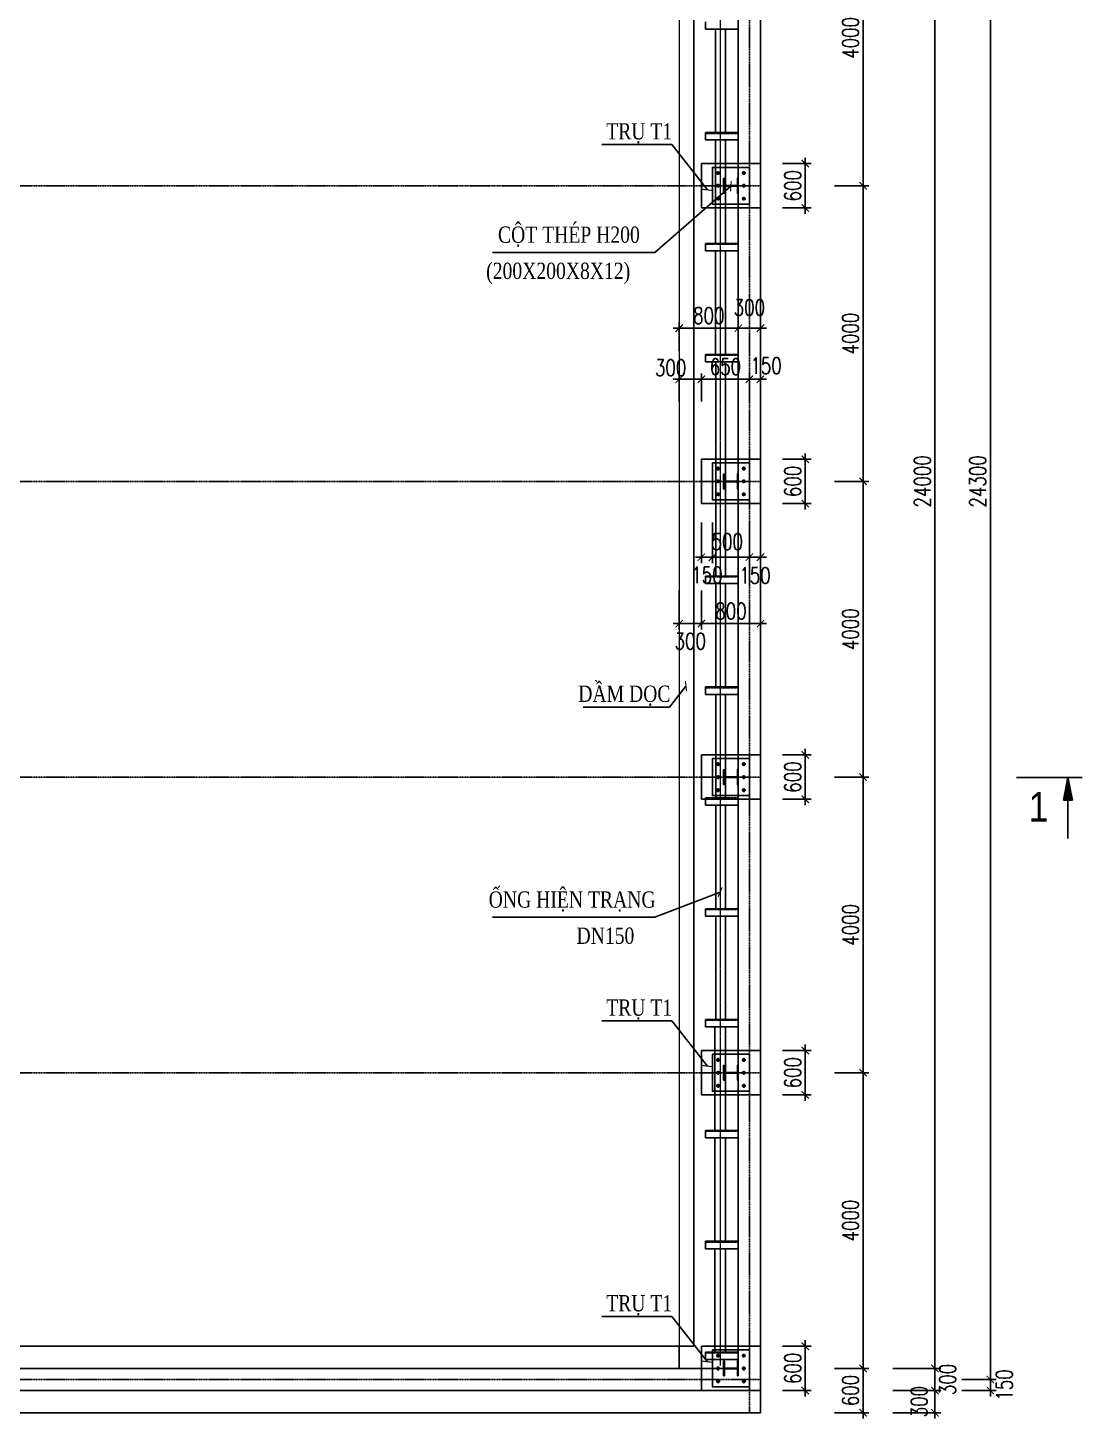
# Model space of a CAD drawing. Header units: millimetres. Extents: x -702765 to 835888, y -645289 to 262.
# Drawn here: x 576968 to 591238, y -437674 to -418837 of the extents above; entities that cross this region are included whole.
import ezdxf
from ezdxf.enums import TextEntityAlignment as Align

# ---------------------------------------------------------------- set-up
doc = ezdxf.new("R2010")
doc.units = ezdxf.units.MM
doc.header["$LTSCALE"] = 0.01
for name, pattern in [('CENTER', [2, 1.25, -0.25, 0.25, -0.25]), ('CENTER2', [1.125, 0.75, -0.125, 0.125, -0.125]), ('DASHED', [19.05, 12.7, -6.35]), ('HIDDEN', [9.525, 6.35, -3.175])]:
    doc.linetypes.add(name, pattern=pattern)
for name, color, linetype in [('CUA', 5, 'Continuous'), ('khuat', 6, 'DASHED'), ('KHUAT1', 2, 'HIDDEN'), ('MAT CAT', 2, 'Continuous'), ('TEXT', 2, 'Continuous'), ('THEP', 4, 'Continuous'), ('TIM', 1, 'CENTER2'), ('TUONG', 7, 'Continuous')]:
    doc.layers.add(name, color=color, linetype=linetype)
doc.layers.add('duong tam', color=6, linetype='CENTER', lineweight=9)
doc.layers.add('HACH', color=8, linetype='Continuous', lineweight=9)
doc.styles.add('2-5', font='romans.shx', dxfattribs={"width": 0.75, "bigfont": 'vns.shx'})
doc.styles.add('style3', font='VHAVAN.TTF', dxfattribs={"width": 0.75})
doc.styles.add('VNTIMEHSHX', font='vntimeh.shx', dxfattribs={"width": 0.75})
doc.dimstyles.new('1-100 HP', dxfattribs={"dimscale": 100, "dimtxt": 2.2, "dimasz": 1, "dimexe": 0.8, "dimexo": 0, "dimgap": 0.6, "dimtad": 1, "dimdec": 0, "dimdsep": 46, "dimtxsty": '2-5', "dimblk": 'ARCHTICK', "dimcen": 2.5, "dimdle": 0.8, "dimclrd": 1, "dimclre": 1, "dimclrt": 2, "dimadec": 0, "dimazin": 0, "dimtfac": 1, "dimtdec": 0, "dimtmove": 2, "dimatfit": 3, "dimldrblk": 'ARCHTICK', "dimfxl": 0, "dimtolj": 1, "dimtzin": 0, "dimarcsym": 0})
pattern_1 = [(135, (228595.6976, 86299.21973), (0.19798989873, 0.19798989873), [])]

# ---------------------------------------------------------------- blocks, each defined once
blk = doc.blocks.new('bulong')
at = {"layer": 'khuat'}
for p, q in [((553911, -433174), (553856, -433174)), ((553884, -433202), (553884, -433147))]:
    blk.add_line(p, q, dxfattribs=at)
at = {"layer": 'TUONG'}
blk.add_circle((553884, -433174), 16, dxfattribs=at)
blk = doc.blocks.new('_ArchTick')
at = {"color": 0, "linetype": 'ByBlock', "const_width": 0.15}
blk.add_lwpolyline([(-0.5, -0.5), (0.5, 0.5)], dxfattribs=at)
blk = doc.blocks.new('*D545')
at = {"color": 1, "lineweight": -2}
for p, q in [((588677, -436974), (589325, -436974)), ((589245, -437354), (589245, -436894)), ((588677, -437274), (589325, -437274))]:
    blk.add_line(p, q, dxfattribs=at)
at = {"layer": 'Defpoints', "color": 0}
for p in [(588677, -436974), (589245, -436974), (588677, -437274)]:
    blk.add_point(p, dxfattribs=at)
at = {"color": 1, "lineweight": -2, "xscale": 100, "yscale": 100, "zscale": 100}
for p, rotation in [((589245, -436974), 90), ((589245, -437274), 270)]:
    blk.add_blockref('_ArchTick', p, dxfattribs=dict(at, rotation=rotation))
at = {"color": 2, "insert": (589416, -437124), "char_height": 220, "attachment_point": 5, "rotation": 90, "style": '2-5'}
blk.add_mtext('\\A1;300', dxfattribs=at)
blk = doc.blocks.new('*D546')
at = {"color": 1, "lineweight": -2}
for p, q in [((589245, -437054), (589245, -412894)), ((588677, -412974), (589325, -412974)), ((588677, -436974), (589325, -436974))]:
    blk.add_line(p, q, dxfattribs=at)
at = {"layer": 'Defpoints', "color": 0}
for p in [(588677, -412974), (589245, -412974), (588677, -436974)]:
    blk.add_point(p, dxfattribs=at)
at = {"color": 1, "lineweight": -2, "xscale": 100, "yscale": 100, "zscale": 100}
for p, rotation in [((589245, -412974), 90), ((589245, -436974), 270)]:
    blk.add_blockref('_ArchTick', p, dxfattribs=dict(at, rotation=rotation))
at = {"color": 2, "insert": (589075, -424974), "char_height": 220, "attachment_point": 5, "rotation": 90, "style": '2-5'}
blk.add_mtext('\\A1;24000', dxfattribs=at)
blk = doc.blocks.new('*D548')
at = {"color": 1, "lineweight": -2}
for p, q in [((589609, -437124), (590075, -437124)), ((589995, -437354), (589995, -437044)), ((589609, -437274), (590075, -437274))]:
    blk.add_line(p, q, dxfattribs=at)
at = {"layer": 'Defpoints', "color": 0}
for p in [(589609, -437124), (589995, -437124), (589609, -437274)]:
    blk.add_point(p, dxfattribs=at)
at = {"color": 1, "lineweight": -2, "xscale": 100, "yscale": 100, "zscale": 100}
for p, rotation in [((589995, -437124), 90), ((589995, -437274), 270)]:
    blk.add_blockref('_ArchTick', p, dxfattribs=dict(at, rotation=rotation))
at = {"color": 2, "insert": (590184, -437199), "char_height": 220, "attachment_point": 5, "rotation": 90, "style": '2-5'}
blk.add_mtext('\\A1;150', dxfattribs=at)
blk = doc.blocks.new('*D557')
at = {"color": 1, "lineweight": -2}
for p, q in [((589609, -412824), (590075, -412824)), ((589995, -437204), (589995, -412744)), ((589609, -437124), (590075, -437124))]:
    blk.add_line(p, q, dxfattribs=at)
at = {"layer": 'Defpoints', "color": 0}
for p in [(589609, -412824), (589995, -412824), (589609, -437124)]:
    blk.add_point(p, dxfattribs=at)
at = {"color": 1, "lineweight": -2, "xscale": 100, "yscale": 100, "zscale": 100}
for p, rotation in [((589995, -412824), 90), ((589995, -437124), 270)]:
    blk.add_blockref('_ArchTick', p, dxfattribs=dict(at, rotation=rotation))
at = {"color": 2, "insert": (589825, -424974), "char_height": 220, "attachment_point": 5, "rotation": 90, "style": '2-5'}
blk.add_mtext('\\A1;24300', dxfattribs=at)
blk = doc.blocks.new('*D559')
at = {"color": 1, "lineweight": -2}
for p, q in [((589245, -437194), (589245, -437654)), ((588677, -437274), (589325, -437274)), ((588677, -437574), (589325, -437574))]:
    blk.add_line(p, q, dxfattribs=at)
at = {"layer": 'Defpoints', "color": 0}
for p in [(588677, -437274), (588677, -437574), (589245, -437574)]:
    blk.add_point(p, dxfattribs=at)
at = {"color": 1, "lineweight": -2, "xscale": 100, "yscale": 100, "zscale": 100}
for p, rotation in [((589245, -437274), 90), ((589245, -437574), 270)]:
    blk.add_blockref('_ArchTick', p, dxfattribs=dict(at, rotation=rotation))
at = {"color": 2, "insert": (589032, -437424), "char_height": 220, "attachment_point": 5, "rotation": 90, "style": '2-5'}
blk.add_mtext('\\A1;300', dxfattribs=at)
blk = doc.blocks.new('*D549')
at = {"color": 1, "lineweight": -2}
for p, q in [((587887, -436974), (588352, -436974)), ((588272, -437654), (588272, -436894)), ((587887, -437574), (588352, -437574))]:
    blk.add_line(p, q, dxfattribs=at)
at = {"layer": 'Defpoints', "color": 0}
for p in [(587887, -436974), (588272, -436974), (587887, -437574)]:
    blk.add_point(p, dxfattribs=at)
at = {"color": 1, "lineweight": -2, "xscale": 100, "yscale": 100, "zscale": 100}
for p, rotation in [((588272, -436974), 90), ((588272, -437574), 270)]:
    blk.add_blockref('_ArchTick', p, dxfattribs=dict(at, rotation=rotation))
at = {"color": 2, "insert": (588102, -437274), "char_height": 220, "attachment_point": 5, "rotation": 90, "style": '2-5'}
blk.add_mtext('\\A1;600', dxfattribs=at)
blk = doc.blocks.new('*D550')
at = {"color": 1, "lineweight": -2}
for p, q in [((587887, -432974), (588352, -432974)), ((588272, -437054), (588272, -432894)), ((587887, -436974), (588352, -436974))]:
    blk.add_line(p, q, dxfattribs=at)
at = {"layer": 'Defpoints', "color": 0}
for p in [(587887, -432974), (588272, -432974), (587887, -436974)]:
    blk.add_point(p, dxfattribs=at)
at = {"color": 1, "lineweight": -2, "xscale": 100, "yscale": 100, "zscale": 100}
for p, rotation in [((588272, -432974), 90), ((588272, -436974), 270)]:
    blk.add_blockref('_ArchTick', p, dxfattribs=dict(at, rotation=rotation))
at = {"color": 2, "insert": (588102, -434974), "char_height": 220, "attachment_point": 5, "rotation": 90, "style": '2-5'}
blk.add_mtext('\\A1;4000', dxfattribs=at)
blk = doc.blocks.new('*D551')
at = {"color": 1, "lineweight": -2}
for p, q in [((588272, -433054), (588272, -428894)), ((587887, -428974), (588352, -428974)), ((587887, -432974), (588352, -432974))]:
    blk.add_line(p, q, dxfattribs=at)
at = {"layer": 'Defpoints', "color": 0}
for p in [(587887, -428974), (588272, -428974), (587887, -432974)]:
    blk.add_point(p, dxfattribs=at)
at = {"color": 1, "lineweight": -2, "xscale": 100, "yscale": 100, "zscale": 100}
for p, rotation in [((588272, -428974), 90), ((588272, -432974), 270)]:
    blk.add_blockref('_ArchTick', p, dxfattribs=dict(at, rotation=rotation))
at = {"color": 2, "insert": (588102, -430974), "char_height": 220, "attachment_point": 5, "rotation": 90, "style": '2-5'}
blk.add_mtext('\\A1;4000', dxfattribs=at)
blk = doc.blocks.new('*D552')
at = {"color": 1, "lineweight": -2}
for p, q in [((588272, -429054), (588272, -424894)), ((587887, -424974), (588352, -424974)), ((587887, -428974), (588352, -428974))]:
    blk.add_line(p, q, dxfattribs=at)
at = {"layer": 'Defpoints', "color": 0}
for p in [(587887, -424974), (588272, -424974), (587887, -428974)]:
    blk.add_point(p, dxfattribs=at)
at = {"color": 1, "lineweight": -2, "xscale": 100, "yscale": 100, "zscale": 100}
for p, rotation in [((588272, -424974), 90), ((588272, -428974), 270)]:
    blk.add_blockref('_ArchTick', p, dxfattribs=dict(at, rotation=rotation))
at = {"color": 2, "insert": (588102, -426974), "char_height": 220, "attachment_point": 5, "rotation": 90, "style": '2-5'}
blk.add_mtext('\\A1;4000', dxfattribs=at)
blk = doc.blocks.new('*D553')
at = {"color": 1, "lineweight": -2}
for p, q in [((587887, -420974), (588352, -420974)), ((588272, -425054), (588272, -420894)), ((587887, -424974), (588352, -424974))]:
    blk.add_line(p, q, dxfattribs=at)
at = {"layer": 'Defpoints', "color": 0}
for p in [(587887, -420974), (588272, -420974), (587887, -424974)]:
    blk.add_point(p, dxfattribs=at)
at = {"color": 1, "lineweight": -2, "xscale": 100, "yscale": 100, "zscale": 100}
for p, rotation in [((588272, -420974), 90), ((588272, -424974), 270)]:
    blk.add_blockref('_ArchTick', p, dxfattribs=dict(at, rotation=rotation))
at = {"color": 2, "insert": (588102, -422974), "char_height": 220, "attachment_point": 5, "rotation": 90, "style": '2-5'}
blk.add_mtext('\\A1;4000', dxfattribs=at)
blk = doc.blocks.new('*D554')
at = {"color": 1, "lineweight": -2}
for p, q in [((587887, -416974), (588352, -416974)), ((588272, -421054), (588272, -416894)), ((587887, -420974), (588352, -420974))]:
    blk.add_line(p, q, dxfattribs=at)
at = {"layer": 'Defpoints', "color": 0}
for p in [(587887, -416974), (588272, -416974), (587887, -420974)]:
    blk.add_point(p, dxfattribs=at)
at = {"color": 1, "lineweight": -2, "xscale": 100, "yscale": 100, "zscale": 100}
for p, rotation in [((588272, -416974), 90), ((588272, -420974), 270)]:
    blk.add_blockref('_ArchTick', p, dxfattribs=dict(at, rotation=rotation))
at = {"color": 2, "insert": (588102, -418974), "char_height": 220, "attachment_point": 5, "rotation": 90, "style": '2-5'}
blk.add_mtext('\\A1;4000', dxfattribs=at)
blk = doc.blocks.new('*D561')
at = {"color": 1, "lineweight": -2}
for p, q in [((587182, -432674), (587570, -432674)), ((587490, -433354), (587490, -432594)), ((587182, -433274), (587570, -433274))]:
    blk.add_line(p, q, dxfattribs=at)
at = {"layer": 'Defpoints', "color": 0}
for p in [(587182, -432674), (587490, -432674), (587182, -433274)]:
    blk.add_point(p, dxfattribs=at)
at = {"color": 1, "lineweight": -2, "xscale": 100, "yscale": 100, "zscale": 100}
for p, rotation in [((587490, -432674), 90), ((587490, -433274), 270)]:
    blk.add_blockref('_ArchTick', p, dxfattribs=dict(at, rotation=rotation))
at = {"color": 2, "insert": (587320, -432974), "char_height": 220, "attachment_point": 5, "rotation": 90, "style": '2-5'}
blk.add_mtext('\\A1;600', dxfattribs=at)
blk = doc.blocks.new('*D562')
at = {"color": 1, "lineweight": -2}
for p, q in [((587490, -437354), (587490, -436594)), ((587182, -436674), (587570, -436674)), ((587182, -437274), (587570, -437274))]:
    blk.add_line(p, q, dxfattribs=at)
at = {"layer": 'Defpoints', "color": 0}
for p in [(587182, -436674), (587490, -436674), (587182, -437274)]:
    blk.add_point(p, dxfattribs=at)
at = {"color": 1, "lineweight": -2, "xscale": 100, "yscale": 100, "zscale": 100}
for p, rotation in [((587490, -436674), 90), ((587490, -437274), 270)]:
    blk.add_blockref('_ArchTick', p, dxfattribs=dict(at, rotation=rotation))
at = {"color": 2, "insert": (587320, -436974), "char_height": 220, "attachment_point": 5, "rotation": 90, "style": '2-5'}
blk.add_mtext('\\A1;600', dxfattribs=at)
blk = doc.blocks.new('*D563')
at = {"color": 1, "lineweight": -2}
for p, q in [((587182, -428674), (587570, -428674)), ((587490, -429354), (587490, -428594)), ((587182, -429274), (587570, -429274))]:
    blk.add_line(p, q, dxfattribs=at)
at = {"layer": 'Defpoints', "color": 0}
for p in [(587182, -428674), (587490, -428674), (587182, -429274)]:
    blk.add_point(p, dxfattribs=at)
at = {"color": 1, "lineweight": -2, "xscale": 100, "yscale": 100, "zscale": 100}
for p, rotation in [((587490, -428674), 90), ((587490, -429274), 270)]:
    blk.add_blockref('_ArchTick', p, dxfattribs=dict(at, rotation=rotation))
at = {"color": 2, "insert": (587320, -428974), "char_height": 220, "attachment_point": 5, "rotation": 90, "style": '2-5'}
blk.add_mtext('\\A1;600', dxfattribs=at)
blk = doc.blocks.new('*D564')
at = {"color": 1, "lineweight": -2}
for p, q in [((587182, -424674), (587570, -424674)), ((587490, -425354), (587490, -424594)), ((587182, -425274), (587570, -425274))]:
    blk.add_line(p, q, dxfattribs=at)
at = {"layer": 'Defpoints', "color": 0}
for p in [(587182, -424674), (587490, -424674), (587182, -425274)]:
    blk.add_point(p, dxfattribs=at)
at = {"color": 1, "lineweight": -2, "xscale": 100, "yscale": 100, "zscale": 100}
for p, rotation in [((587490, -424674), 90), ((587490, -425274), 270)]:
    blk.add_blockref('_ArchTick', p, dxfattribs=dict(at, rotation=rotation))
at = {"color": 2, "insert": (587320, -424974), "char_height": 220, "attachment_point": 5, "rotation": 90, "style": '2-5'}
blk.add_mtext('\\A1;600', dxfattribs=at)
blk = doc.blocks.new('*D565')
at = {"color": 1, "lineweight": -2}
for p, q in [((587490, -421354), (587490, -420594)), ((587182, -420674), (587570, -420674)), ((587182, -421274), (587570, -421274))]:
    blk.add_line(p, q, dxfattribs=at)
at = {"layer": 'Defpoints', "color": 0}
for p in [(587182, -420674), (587490, -420674), (587182, -421274)]:
    blk.add_point(p, dxfattribs=at)
at = {"color": 1, "lineweight": -2, "xscale": 100, "yscale": 100, "zscale": 100}
for p, rotation in [((587490, -420674), 90), ((587490, -421274), 270)]:
    blk.add_blockref('_ArchTick', p, dxfattribs=dict(at, rotation=rotation))
at = {"color": 2, "insert": (587320, -420974), "char_height": 220, "attachment_point": 5, "rotation": 90, "style": '2-5'}
blk.add_mtext('\\A1;600', dxfattribs=at)
blk = doc.blocks.new('*D569')
at = {"color": 1, "lineweight": -2}
for p, q in [((586964, -423592), (586654, -423592)), ((586734, -423892), (586734, -423512)), ((586884, -423892), (586884, -423512))]:
    blk.add_line(p, q, dxfattribs=at)
at = {"layer": 'Defpoints', "color": 0}
for p in [(586734, -423592), (586734, -423892), (586884, -423892)]:
    blk.add_point(p, dxfattribs=at)
at = {"color": 1, "lineweight": -2, "xscale": 100, "yscale": 100, "zscale": 100, "rotation": 180}
blk.add_blockref('_ArchTick', (586734, -423592), dxfattribs=at)
at = {"color": 1, "lineweight": -2, "xscale": 100, "yscale": 100, "zscale": 100}
blk.add_blockref('_ArchTick', (586884, -423592), dxfattribs=at)
at = {"color": 2, "insert": (586959, -423408), "char_height": 220, "attachment_point": 5, "style": '2-5'}
blk.add_mtext('\\A1;150', dxfattribs=at)
blk = doc.blocks.new('*D570')
at = {"color": 1, "lineweight": -2}
for p, q in [((586814, -423592), (586004, -423592)), ((586084, -423892), (586084, -423512)), ((586734, -423892), (586734, -423512))]:
    blk.add_line(p, q, dxfattribs=at)
at = {"layer": 'Defpoints', "color": 0}
for p in [(586084, -423592), (586084, -423892), (586734, -423892)]:
    blk.add_point(p, dxfattribs=at)
at = {"color": 1, "lineweight": -2, "xscale": 100, "yscale": 100, "zscale": 100, "rotation": 180}
blk.add_blockref('_ArchTick', (586084, -423592), dxfattribs=at)
at = {"color": 1, "lineweight": -2, "xscale": 100, "yscale": 100, "zscale": 100}
blk.add_blockref('_ArchTick', (586734, -423592), dxfattribs=at)
at = {"color": 2, "insert": (586409, -423422), "char_height": 220, "attachment_point": 5, "style": '2-5'}
blk.add_mtext('\\A1;650', dxfattribs=at)
blk = doc.blocks.new('*D571')
at = {"color": 1, "lineweight": -2}
for p, q in [((586164, -423592), (585704, -423592)), ((585784, -423892), (585784, -423512)), ((586084, -423892), (586084, -423512))]:
    blk.add_line(p, q, dxfattribs=at)
at = {"layer": 'Defpoints', "color": 0}
for p in [(585784, -423592), (585784, -423892), (586084, -423892)]:
    blk.add_point(p, dxfattribs=at)
at = {"color": 1, "lineweight": -2, "xscale": 100, "yscale": 100, "zscale": 100, "rotation": 180}
blk.add_blockref('_ArchTick', (585784, -423592), dxfattribs=at)
at = {"color": 1, "lineweight": -2, "xscale": 100, "yscale": 100, "zscale": 100}
blk.add_blockref('_ArchTick', (586084, -423592), dxfattribs=at)
at = {"color": 2, "insert": (585668, -423436), "char_height": 220, "attachment_point": 5, "style": '2-5'}
blk.add_mtext('\\A1;300', dxfattribs=at)
blk = doc.blocks.new('*D572')
at = {"color": 1, "lineweight": -2}
for p, q in [((586584, -423892), (586584, -422821)), ((586884, -423892), (586884, -422821)), ((586964, -422901), (586504, -422901))]:
    blk.add_line(p, q, dxfattribs=at)
at = {"layer": 'Defpoints', "color": 0}
for p in [(586584, -422901), (586584, -423892), (586884, -423892)]:
    blk.add_point(p, dxfattribs=at)
at = {"color": 1, "lineweight": -2, "xscale": 100, "yscale": 100, "zscale": 100, "rotation": 180}
blk.add_blockref('_ArchTick', (586584, -422901), dxfattribs=at)
at = {"color": 1, "lineweight": -2, "xscale": 100, "yscale": 100, "zscale": 100}
blk.add_blockref('_ArchTick', (586884, -422901), dxfattribs=at)
at = {"color": 2, "insert": (586734, -422621), "char_height": 220, "attachment_point": 5, "style": '2-5'}
blk.add_mtext('\\A1;300', dxfattribs=at)
blk = doc.blocks.new('*D573')
at = {"color": 1, "lineweight": -2}
for p, q in [((585784, -423205), (585784, -422821)), ((586584, -423892), (586584, -422821)), ((586664, -422901), (585704, -422901))]:
    blk.add_line(p, q, dxfattribs=at)
at = {"layer": 'Defpoints', "color": 0}
for p in [(585784, -422901), (585784, -423205), (586584, -423892)]:
    blk.add_point(p, dxfattribs=at)
at = {"color": 1, "lineweight": -2, "xscale": 100, "yscale": 100, "zscale": 100, "rotation": 180}
blk.add_blockref('_ArchTick', (585784, -422901), dxfattribs=at)
at = {"color": 1, "lineweight": -2, "xscale": 100, "yscale": 100, "zscale": 100}
blk.add_blockref('_ArchTick', (586584, -422901), dxfattribs=at)
at = {"color": 2, "insert": (586184, -422731), "char_height": 220, "attachment_point": 5, "style": '2-5'}
blk.add_mtext('\\A1;800', dxfattribs=at)
blk = doc.blocks.new('*D574')
at = {"color": 1, "lineweight": -2}
for p, q in [((586734, -425529), (586734, -426078)), ((586884, -425529), (586884, -426078)), ((586964, -425998), (586654, -425998))]:
    blk.add_line(p, q, dxfattribs=at)
at = {"layer": 'Defpoints', "color": 0}
for p in [(586734, -425529), (586884, -425529), (586734, -425998)]:
    blk.add_point(p, dxfattribs=at)
at = {"color": 1, "lineweight": -2, "xscale": 100, "yscale": 100, "zscale": 100, "rotation": 180}
blk.add_blockref('_ArchTick', (586734, -425998), dxfattribs=at)
at = {"color": 1, "lineweight": -2, "xscale": 100, "yscale": 100, "zscale": 100}
blk.add_blockref('_ArchTick', (586884, -425998), dxfattribs=at)
at = {"color": 2, "insert": (586809, -426247), "char_height": 220, "attachment_point": 5, "style": '2-5'}
blk.add_mtext('\\A1;150', dxfattribs=at)
blk = doc.blocks.new('*D575')
at = {"color": 1, "lineweight": -2}
for p, q in [((586234, -425529), (586234, -426078)), ((586734, -425529), (586734, -426078)), ((586814, -425998), (586154, -425998))]:
    blk.add_line(p, q, dxfattribs=at)
at = {"layer": 'Defpoints', "color": 0}
for p in [(586234, -425529), (586734, -425529), (586234, -425998)]:
    blk.add_point(p, dxfattribs=at)
at = {"color": 1, "lineweight": -2, "xscale": 100, "yscale": 100, "zscale": 100, "rotation": 180}
blk.add_blockref('_ArchTick', (586234, -425998), dxfattribs=at)
at = {"color": 1, "lineweight": -2, "xscale": 100, "yscale": 100, "zscale": 100}
blk.add_blockref('_ArchTick', (586734, -425998), dxfattribs=at)
at = {"color": 2, "insert": (586434, -425789), "char_height": 220, "attachment_point": 5, "style": '2-5'}
blk.add_mtext('\\A1;500', dxfattribs=at)
blk = doc.blocks.new('*D576')
at = {"color": 1, "lineweight": -2}
for p, q in [((586084, -425529), (586084, -426078)), ((586234, -425529), (586234, -426078)), ((586314, -425998), (586004, -425998))]:
    blk.add_line(p, q, dxfattribs=at)
at = {"layer": 'Defpoints', "color": 0}
for p in [(586084, -425529), (586234, -425529), (586084, -425998)]:
    blk.add_point(p, dxfattribs=at)
at = {"color": 1, "lineweight": -2, "xscale": 100, "yscale": 100, "zscale": 100, "rotation": 180}
blk.add_blockref('_ArchTick', (586084, -425998), dxfattribs=at)
at = {"color": 1, "lineweight": -2, "xscale": 100, "yscale": 100, "zscale": 100}
blk.add_blockref('_ArchTick', (586234, -425998), dxfattribs=at)
at = {"color": 2, "insert": (586159, -426240), "char_height": 220, "attachment_point": 5, "style": '2-5'}
blk.add_mtext('\\A1;150', dxfattribs=at)
blk = doc.blocks.new('*D577')
at = {"color": 1, "lineweight": -2}
for p, q in [((586084, -426449), (586084, -426978)), ((586884, -426449), (586884, -426978)), ((586964, -426898), (586004, -426898))]:
    blk.add_line(p, q, dxfattribs=at)
at = {"layer": 'Defpoints', "color": 0}
for p in [(586084, -426449), (586884, -426449), (586084, -426898)]:
    blk.add_point(p, dxfattribs=at)
at = {"color": 1, "lineweight": -2, "xscale": 100, "yscale": 100, "zscale": 100, "rotation": 180}
blk.add_blockref('_ArchTick', (586084, -426898), dxfattribs=at)
at = {"color": 1, "lineweight": -2, "xscale": 100, "yscale": 100, "zscale": 100}
blk.add_blockref('_ArchTick', (586884, -426898), dxfattribs=at)
at = {"color": 2, "insert": (586484, -426728), "char_height": 220, "attachment_point": 5, "style": '2-5'}
blk.add_mtext('\\A1;800', dxfattribs=at)
blk = doc.blocks.new('*D578')
at = {"color": 1, "lineweight": -2}
for p, q in [((585784, -426449), (585784, -426978)), ((586084, -426449), (586084, -426978)), ((586164, -426898), (585704, -426898))]:
    blk.add_line(p, q, dxfattribs=at)
at = {"layer": 'Defpoints', "color": 0}
for p in [(585784, -426449), (586084, -426449), (585784, -426898)]:
    blk.add_point(p, dxfattribs=at)
at = {"color": 1, "lineweight": -2, "xscale": 100, "yscale": 100, "zscale": 100, "rotation": 180}
blk.add_blockref('_ArchTick', (585784, -426898), dxfattribs=at)
at = {"color": 1, "lineweight": -2, "xscale": 100, "yscale": 100, "zscale": 100}
blk.add_blockref('_ArchTick', (586084, -426898), dxfattribs=at)
at = {"color": 2, "insert": (585934, -427136), "char_height": 220, "attachment_point": 5, "style": '2-5'}
blk.add_mtext('\\A1;300', dxfattribs=at)
blk = doc.blocks.new('gd543')
at = {"layer": 'MAT CAT'}
h = blk.add_hatch(dxfattribs=at)
h.set_pattern_fill('ANSI31', color=4, scale=2.24, angle=180, style=0)
h.set_pattern_definition(pattern_1)
h.paths.add_polyline_path([(22328, 97977), (22560, 97932), (22560, 98021)])
h = blk.add_hatch(dxfattribs=at)
h.set_pattern_fill('ANSI31', color=4, scale=2.24, angle=180, style=0)
h.set_pattern_definition(pattern_1)
h.paths.add_polyline_path([(22328, 97977), (22560, 97932), (22560, 98021)])
at = {"layer": 'MAT CAT', "color": 4}
for p, q in [((22328, 98499), (22328, 97833)), ((22328, 97977), (22560, 98021)), ((22328, 97977), (22560, 97932)), ((22521, 97977), (22948, 97977)), ((22560, 98021), (22560, 97932))]:
    blk.add_line(p, q, dxfattribs=at)

msp = doc.modelspace()

# ---------------------------------------------------------------- linework, layer by layer
for p, q in [((586883.6, -412374.5), (586883.6, -437574.5)), ((585983.6, -413274.5), (585983.6, -436674.5)), ((586083.6, -420674.5), (586083.6, -421274.5)), ((586083.6, -420674.5), (586883.6, -420674.5)), ((586883.6, -421274.5), (586083.6, -421274.5)), ((586083.6, -424674.5), (586083.6, -425274.5)), ((586083.6, -424674.5), (586883.6, -424674.5)), ((586883.6, -425274.5), (586083.6, -425274.5)), ((586083.6, -428674.5), (586083.6, -429274.5)), ((586083.6, -428674.5), (586883.6, -428674.5)), ((586883.6, -429274.5), (586083.6, -429274.5)), ((586083.6, -432674.5), (586083.6, -433274.5)), ((586083.6, -432674.5), (586883.6, -432674.5)), ((586883.6, -433274.5), (586083.6, -433274.5)), ((562786.4, -436674.5), (585983.6, -436674.5)), ((586083.6, -437274.5), (586083.6, -436674.5)), ((586083.6, -436674.5), (586883.6, -436674.5)), ((586883.6, -437274.5), (586083.6, -437274.5)), ((562786.4, -437574.5), (586883.6, -437574.5))]:
    msp.add_line(p, q)
at = {"color": 148}
for p, q in [((586138.1, -418754.5), (586138.1, -418854.5)), ((586583.6, -418854.5), (586138.1, -418854.5)), ((586138.1, -420254.5), (586138.1, -420354.5)), ((586138.1, -420254.5), (586583.6, -420254.5)), ((586583.6, -420354.5), (586138.1, -420354.5)), ((586138.1, -421754.5), (586138.1, -421854.5)), ((586138.1, -421754.5), (586583.6, -421754.5)), ((586583.6, -421854.5), (586138.1, -421854.5)), ((586138.1, -423254.5), (586138.1, -423354.5)), ((586138.1, -423254.5), (586583.6, -423254.5)), ((586583.6, -423354.5), (586138.1, -423354.5)), ((586138.1, -426254.5), (586138.1, -426354.5)), ((586138.1, -426254.5), (586583.6, -426254.5)), ((586583.6, -426354.5), (586138.1, -426354.5)), ((586138.1, -427754.5), (586138.1, -427854.5)), ((586138.1, -427754.5), (586583.6, -427754.5)), ((586583.6, -427854.5), (586138.1, -427854.5)), ((586138.1, -429254.5), (586138.1, -429354.5)), ((586583.6, -429354.5), (586138.1, -429354.5)), ((586138.1, -430754.5), (586138.1, -430854.5)), ((586138.1, -430754.5), (586583.6, -430754.5)), ((586583.6, -430854.5), (586138.1, -430854.5)), ((586138.1, -432254.5), (586138.1, -432354.5)), ((586138.1, -432254.5), (586583.6, -432254.5)), ((586583.6, -432354.5), (586138.1, -432354.5)), ((586138.1, -433754.5), (586138.1, -433854.5)), ((586138.1, -433754.5), (586583.6, -433754.5)), ((586583.6, -433854.5), (586138.1, -433854.5)), ((586138.1, -435254.5), (586138.1, -435354.5)), ((586138.1, -435254.5), (586583.6, -435254.5)), ((586583.6, -435354.5), (586138.1, -435354.5))]:
    msp.add_line(p, q, dxfattribs=at)
at = {"color": 148, "linetype": 'HIDDEN', "ltscale": 0.2}
for p, q in [((586138.1, -420264.5), (586583.6, -420264.5)), ((586138.1, -421764.5), (586583.6, -421764.5)), ((586138.1, -423264.5), (586583.6, -423264.5)), ((586138.1, -426264.5), (586583.6, -426264.5)), ((586138.1, -427764.5), (586583.6, -427764.5)), ((586138.1, -429254.5), (586583.6, -429254.5)), ((586138.1, -429264.5), (586583.6, -429264.5)), ((586138.1, -430764.5), (586583.6, -430764.5)), ((586138.1, -432264.5), (586583.6, -432264.5)), ((586138.1, -433764.5), (586583.6, -433764.5)), ((586138.1, -435264.5), (586583.6, -435264.5))]:
    msp.add_line(p, q, dxfattribs=at)
at = {"color": 148}
for points in [[(586273.8, -418854.5), (586273.8, -420254.5)], [(586409.5, -418854.5), (586409.5, -420254.5)], [(586273.8, -420354.5), (586273.8, -420674.5)], [(586409.5, -420354.5), (586409.5, -420674.5)], [(586273.8, -421274.5), (586273.8, -421754.5)], [(586409.5, -421274.5), (586409.5, -421754.5)], [(586273.8, -421854.5), (586273.8, -423254.5)], [(586409.5, -421854.5), (586409.5, -423254.5)], [(586277.7, -423354.5), (586277.7, -424674.5)], [(586409.5, -423354.5), (586409.5, -424674.5)], [(586277.7, -425274.5), (586277.7, -426254.5)], [(586409.5, -425274.5), (586409.5, -426254.5)], [(586277.7, -426354.5), (586277.7, -427754.5)], [(586409.5, -426354.5), (586409.5, -427754.5)], [(586277.7, -427854.5), (586277.7, -428674.5)], [(586409.5, -427854.5), (586409.5, -428674.5)], [(586277.7, -429354.5), (586277.7, -430754.5)], [(586409.5, -429354.5), (586409.5, -430754.5)], [(586277.7, -430854.5), (586277.7, -432254.5)], [(586409.5, -430854.5), (586409.5, -432254.5)], [(586265.7, -432354.5), (586265.7, -432674.5)], [(586409.5, -432354.5), (586409.5, -432674.5)], [(586265.7, -433274.5), (586265.7, -433754.5)], [(586409.5, -433274.5), (586409.5, -433754.5)], [(586265.7, -433854.5), (586265.7, -435254.5)], [(586409.5, -433854.5), (586409.5, -435254.5)], [(586265.7, -435354.5), (586265.7, -436674.5)], [(586409.5, -435354.5), (586409.5, -436674.5)]]:
    msp.add_lwpolyline(points, dxfattribs=at)
at = {"layer": 'duong tam', "color": 148, "ltscale": 200}
msp.add_line((586337.6, -412974.5), (586337.6, -436934.5), dxfattribs=at)
at = {"layer": 'HACH'}
msp.add_line((585783.6, -413274.5), (585783.6, -436674.5), dxfattribs=at)
at = {"layer": 'khuat', "ltscale": 10}
for p, q in [((586583.6, -412974.5), (586583.6, -436974.5)), ((585783.6, -436674.5), (585783.6, -436974.5)), ((570583.6, -436974.5), (586583.6, -436974.5)), ((562786.4, -437274.5), (586883.6, -437274.5))]:
    msp.add_line(p, q, dxfattribs=at)
at = {"layer": 'KHUAT1', "color": 148, "ltscale": 20}
for p, q in [((586138.1, -436754.5), (586583.6, -436754.5)), ((586138.1, -436754.5), (586138.1, -436854.5)), ((586138.1, -436764.5), (586583.6, -436764.5)), ((586583.6, -436854.5), (586138.1, -436854.5))]:
    msp.add_line(p, q, dxfattribs=at)
for points in [[(586273.8, -420674.5), (586273.8, -421274.5)], [(586409.5, -420674.5), (586409.5, -421274.5)], [(586277.7, -424674.5), (586277.7, -425274.5)], [(586409.5, -424674.5), (586409.5, -425274.5)], [(586277.7, -428674.5), (586277.7, -429254.5)], [(586409.5, -428674.5), (586409.5, -429254.5)], [(586265.7, -432674.5), (586265.7, -433274.5)], [(586409.5, -432674.5), (586409.5, -433274.5)], [(586265.7, -436674.5), (586265.7, -436754.5)], [(586409.5, -436674.5), (586409.5, -436754.5)]]:
    msp.add_lwpolyline(points, dxfattribs=at)
at = {"layer": 'THEP', "color": 4}
for points in [[(586583.6, -421074.5), (586583.6, -420874.5), (586571.6, -420874.5), (586571.6, -420970.5), (586395.6, -420970.5), (586395.6, -420874.5), (586383.6, -420874.5), (586383.6, -421074.5), (586395.6, -421074.5), (586395.6, -420978.5), (586571.6, -420978.5), (586571.6, -421074.5)], [(586583.6, -425074.5), (586583.6, -424874.5), (586571.6, -424874.5), (586571.6, -424970.5), (586395.6, -424970.5), (586395.6, -424874.5), (586383.6, -424874.5), (586383.6, -425074.5), (586395.6, -425074.5), (586395.6, -424978.5), (586571.6, -424978.5), (586571.6, -425074.5)], [(586583.6, -429074.5), (586583.6, -428874.5), (586571.6, -428874.5), (586571.6, -428970.5), (586395.6, -428970.5), (586395.6, -428874.5), (586383.6, -428874.5), (586383.6, -429074.5), (586395.6, -429074.5), (586395.6, -428978.5), (586571.6, -428978.5), (586571.6, -429074.5)], [(586583.6, -433074.5), (586583.6, -432874.5), (586571.6, -432874.5), (586571.6, -432970.5), (586395.6, -432970.5), (586395.6, -432874.5), (586383.6, -432874.5), (586383.6, -433074.5), (586395.6, -433074.5), (586395.6, -432978.5), (586571.6, -432978.5), (586571.6, -433074.5)], [(586583.6, -437074.5), (586583.6, -436874.5), (586571.6, -436874.5), (586571.6, -436970.5), (586395.6, -436970.5), (586395.6, -436874.5), (586383.6, -436874.5), (586383.6, -437074.5), (586395.6, -437074.5), (586395.6, -436978.5), (586571.6, -436978.5), (586571.6, -437074.5)]]:
    msp.add_lwpolyline(points, close=True, dxfattribs=at)
at = {"layer": 'TIM', "ltscale": 500}
for p, q in [((586733.6, -437574.5), (586733.6, -412374.5)), ((537683.6, -420974.5), (586883.6, -420974.5)), ((537683.6, -424974.5), (586883.6, -424974.5)), ((537683.6, -428974.5), (586883.6, -428974.5)), ((537683.6, -432974.5), (586883.6, -432974.5)), ((537683.6, -437124.5), (586883.6, -437124.5))]:
    msp.add_line(p, q, dxfattribs=at)
at = {"layer": 'TUONG'}
for points in [[(586733.6, -421224.5), (586233.6, -421224.5), (586233.6, -420724.5), (586733.6, -420724.5)], [(586733.6, -425224.5), (586233.6, -425224.5), (586233.6, -424724.5), (586733.6, -424724.5)], [(586733.6, -429224.5), (586233.6, -429224.5), (586233.6, -428724.5), (586733.6, -428724.5)], [(586733.6, -433224.5), (586233.6, -433224.5), (586233.6, -432724.5), (586733.6, -432724.5)], [(586733.6, -437224.5), (586233.6, -437224.5), (586233.6, -436724.5), (586733.6, -436724.5)]]:
    msp.add_lwpolyline(points, close=True, dxfattribs=at)

# ---------------------------------------------------------------- block references
at = {"layer": 'CUA', "xscale": -1.333333333333333, "yscale": 1.333333333333333, "zscale": 1.333333333333333, "rotation": 90}
msp.add_blockref('gd543', (721681.7, -399207.1), dxfattribs=at)
at = {"layer": 'khuat', "xscale": -1, "rotation": 180}
for p in [(32425, -853973.9), (32425, -857973.9), (32425, -861973.9), (32425, -865973.9), (32425, -869973.9)]:
    msp.add_blockref('bulong', p, dxfattribs=at)
at = {"layer": 'khuat', "rotation": 180}
for p in [(1140542.2, -853973.9), (1140542.2, -857973.9), (1140542.2, -861973.9), (1140542.2, -865973.9), (1140542.2, -869973.9)]:
    msp.add_blockref('bulong', p, dxfattribs=at)
at = {"layer": 'khuat'}
for p in [(32425, 12200), (32425, 12025), (32425, 8200), (32425, 8025), (32425, 4200), (32425, 4025), (32425, 200), (32425, 25), (32425, -3800), (32425, -3975)]:
    msp.add_blockref('bulong', p, dxfattribs=at)
at = {"layer": 'khuat', "xscale": -1}
for p in [(1140542.2, 12200), (1140542.2, 12025), (1140542.2, 8200), (1140542.2, 8025), (1140542.2, 4200), (1140542.2, 4025), (1140542.2, 200), (1140542.2, 25), (1140542.2, -3800), (1140542.2, -3975)]:
    msp.add_blockref('bulong', p, dxfattribs=at)

# ---------------------------------------------------------------- texts
at = {"layer": 'TEXT', "style": 'VNTIMEHSHX', "width": 0.8}
for s, p in [('trô t1', (584796, -420237.4)), ('CéT THÐP H200', (583330.7, -421635.4)), ('(200X200X8X12)', (583171.4, -422124.8)), ('dÇm däc', (584417.4, -427846.5)), ('èng hiÖn tr¹ng', (583205, -430630.7)), ('dn150', (584393.9, -431120.1)), ('trô t1', (584796, -432092.2)), ('trô t1', (584796, -436092.2))]:
    msp.add_text(s, height=220, dxfattribs=at).set_placement(p, align=Align.MIDDLE_LEFT)
at = {"layer": 'THEP', "style": 'style3', "width": 0.9}
msp.add_text('1', height=400, dxfattribs=at).set_placement((590647, -429377), align=Align.MIDDLE_CENTER)

# ---------------------------------------------------------------- dimensions: what is measured, and where the dimension line sits
for base, p1, p2, angle, picture, middle in [((589244.6, -412974.5), (588676.9, -436974.5), (588676.9, -412974.5), 90, '*D546', (589074.6, -424974.5)), ((589994.6, -412824.5), (589608.8, -437124.5), (589608.8, -412824.5), 90, '*D557', (589824.6, -424974.5)), ((588271.9, -416974.5), (587887, -420974.5), (587887, -416974.5), 90, '*D554', (588101.9, -418974.5)), ((587490.3, -420674.5), (587182.1, -421274.5), (587182.1, -420674.5), 90, '*D565', (587320.3, -420974.5)), ((588271.9, -420974.5), (587887, -424974.5), (587887, -420974.5), 90, '*D553', (588101.9, -422974.5)), ((586583.6, -422901.2), (586883.6, -423891.9), (586583.6, -423891.9), 180, '*D572', (586733.6, -422621.2)), ((585783.6, -422901.2), (586583.6, -423891.9), (585783.6, -423205.1), 180, '*D573', (586183.6, -422731.2)), ((586083.6, -423591.8), (586733.6, -423891.9), (586083.6, -423891.9), 180, '*D570', (586408.6, -423421.8)), ((587490.3, -424674.5), (587182.1, -425274.5), (587182.1, -424674.5), 90, '*D564', (587320.3, -424974.5)), ((588271.9, -424974.5), (587887, -428974.5), (587887, -424974.5), 90, '*D552', (588101.9, -426974.5)), ((586083.6, -426898.2), (586883.6, -426449.4), (586083.6, -426449.4), 180, '*D577', (586483.6, -426728.2)), ((587490.3, -428674.5), (587182.1, -429274.5), (587182.1, -428674.5), 90, '*D563', (587320.3, -428974.5)), ((588271.9, -428974.5), (587887, -432974.5), (587887, -428974.5), 90, '*D551', (588101.9, -430974.5)), ((587490.3, -432674.5), (587182.1, -433274.5), (587182.1, -432674.5), 90, '*D561', (587320.3, -432974.5)), ((588271.9, -432974.5), (587887, -436974.5), (587887, -432974.5), 90, '*D550', (588101.9, -434974.5)), ((587490.3, -436674.5), (587182.1, -437274.5), (587182.1, -436674.5), 90, '*D562', (587320.3, -436974.5)), ((588271.9, -436974.5), (587887, -437574.5), (587887, -436974.5), 90, '*D549', (588101.9, -437274.5))]:
    dim = msp.add_linear_dim(base=base, p1=p1, p2=p2, angle=angle, dimstyle='1-100 HP')
    dim.commit()
    dim.dimension.update_dxf_attribs({"geometry": picture, "text_midpoint": middle})
for base, p1, p2, angle, picture, middle in [((586733.6, -423591.8), (586883.6, -423891.9), (586733.6, -423891.9), 180, '*D569', (586959.5, -423408.3)), ((585783.6, -423591.8), (586083.6, -423891.9), (585783.6, -423891.9), 180, '*D571', (585667.9, -423435.8)), ((586083.6, -425998.2), (586233.6, -425529.4), (586083.6, -425529.4), 180, '*D576', (586158.6, -426240.4)), ((586233.6, -425998.2), (586733.6, -425529.4), (586233.6, -425529.4), 180, '*D575', (586433.6, -425788.6)), ((586733.6, -425998.2), (586883.6, -425529.4), (586733.6, -425529.4), 180, '*D574', (586808.6, -426246.7)), ((585783.6, -426898.2), (586083.6, -426449.4), (585783.6, -426449.4), 180, '*D578', (585933.6, -427135.9)), ((589244.6, -436974.5), (588676.9, -437274.5), (588676.9, -436974.5), 90, '*D545', (589415.5, -437124.5)), ((589994.6, -437124.5), (589608.8, -437274.5), (589608.8, -437124.5), 90, '*D548', (590183.6, -437199.5)), ((589244.6, -437574.5), (588676.9, -437274.5), (588676.9, -437574.5), 90, '*D559', (589032.4, -437424.5))]:
    dim = msp.add_linear_dim(base=base, p1=p1, p2=p2, angle=angle, dimstyle='1-100 HP')
    dim.commit()
    dim.dimension.update_dxf_attribs({"geometry": picture, "text_midpoint": middle, "dimtype": 160})

# ---------------------------------------------------------------- leaders
for points in [[(586167.6, -421029.7), (585685.4, -420417.2), (584736.8, -420417.2)], [(586483.6, -420978.5), (585456.1, -421875.3), (583254.7, -421875.3)], [(585875.6, -427744.8), (585650.4, -428026.3), (584482.1, -428026.3)], [(586337.6, -430530.1), (585456.1, -430870.6), (583254.7, -430870.6)], [(586167.6, -432884.6), (585685.4, -432272), (584736.8, -432272)], [(586167.6, -436884.6), (585685.4, -436272), (584736.8, -436272)]]:
    msp.add_leader(points, dimstyle='1-100 HP')

doc.saveas('drawing.dxf')
